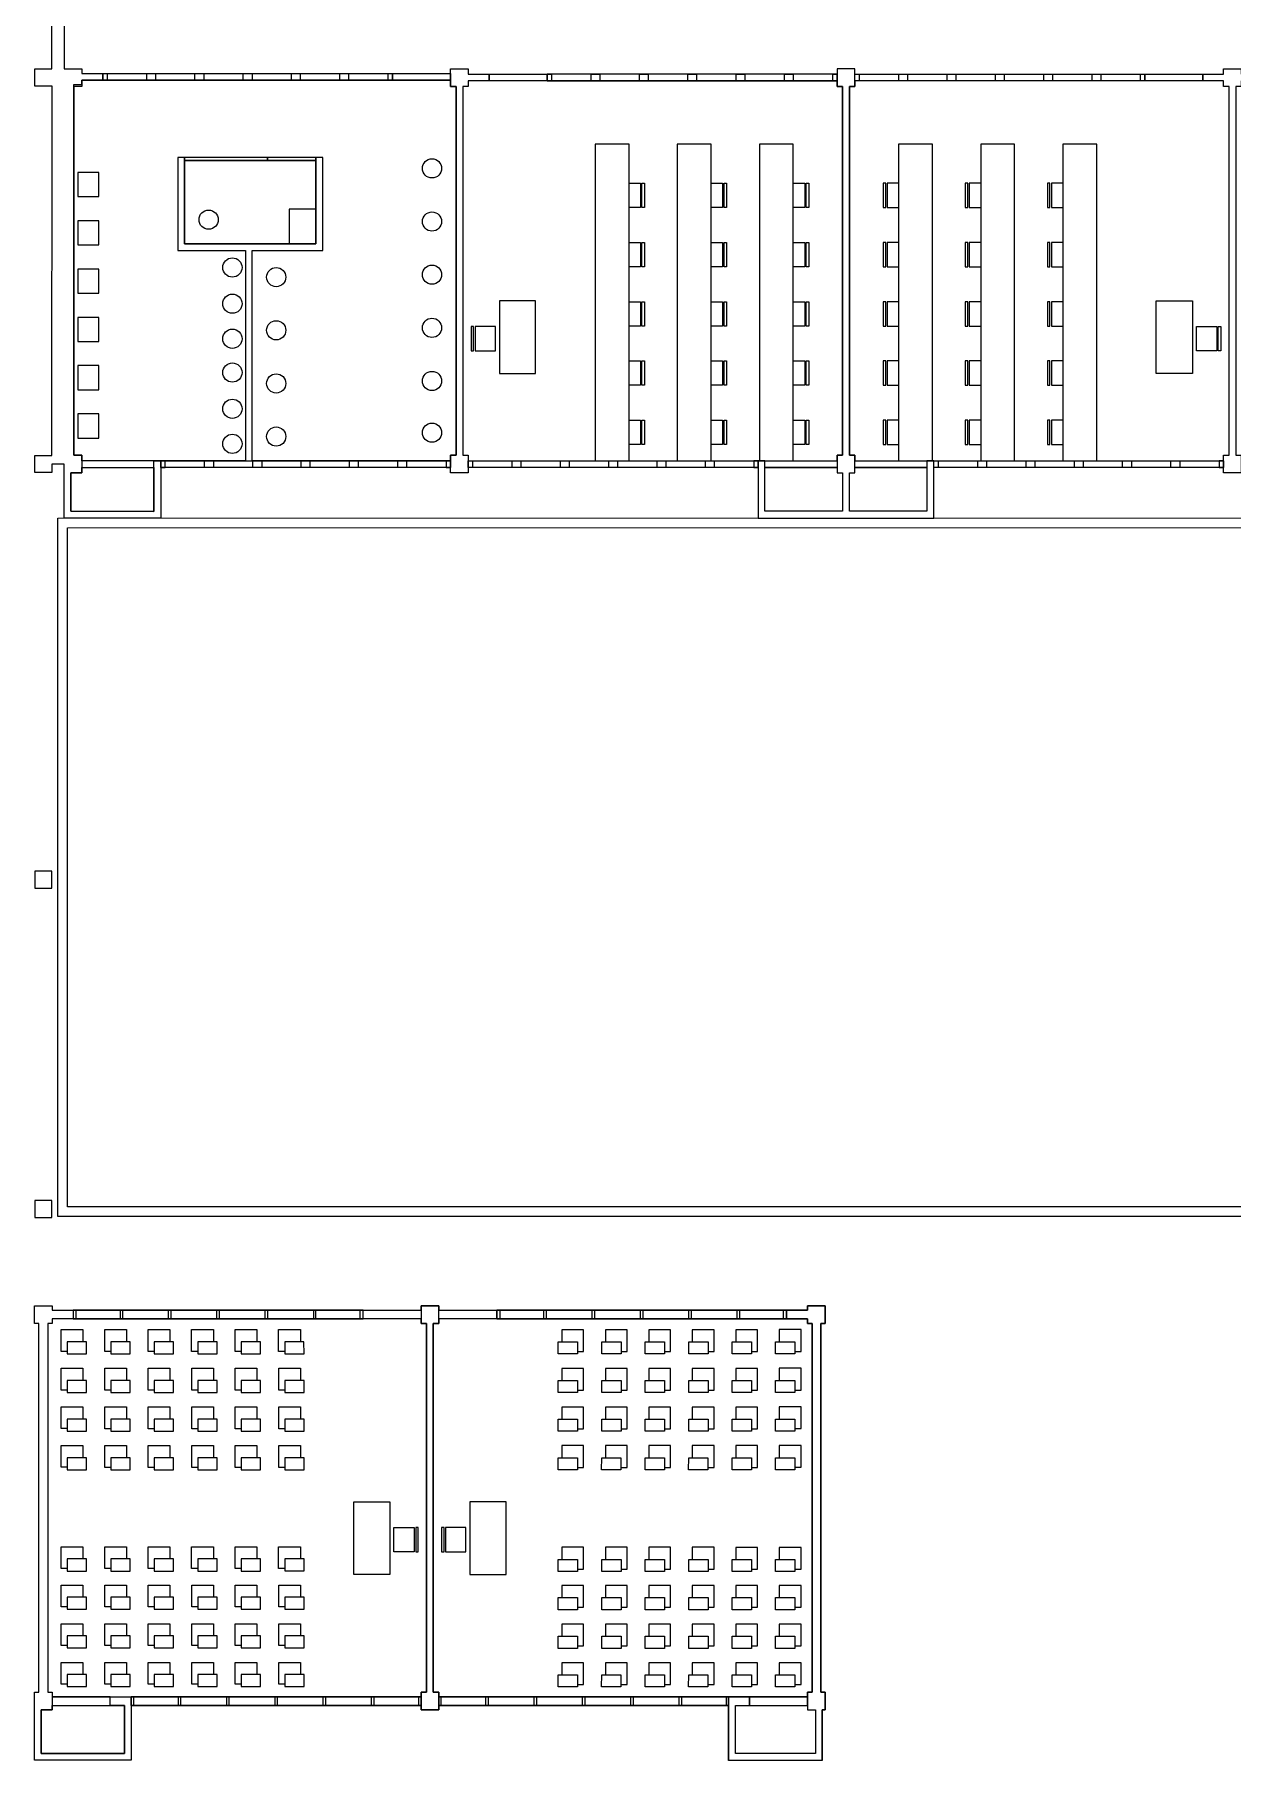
# Model space of a CAD drawing. Extents: x 1109 to 35175, y 5150 to 25743.
# Drawn here: x 22221 to 24701, y 13118 to 16690 of the extents above; entities that cross this region are included whole.
import ezdxf

# ---------------------------------------------------------------- set-up
doc = ezdxf.new("R2010")
doc.units = 0
doc.header["$MEASUREMENT"] = 0
for name, color, linetype in [('Chair', 142, 'CONTINUOUS'), ('Doors', 50, 'CONTINUOUS'), ('Furniture', 2, 'CONTINUOUS'), ('Offices', 10, 'CONTINUOUS'), ('Storage', 40, 'CONTINUOUS'), ('Toilets', 40, 'CONTINUOUS'), ('Walls', 6, 'CONTINUOUS')]:
    doc.layers.add(name, color=color, linetype=linetype)

msp = doc.modelspace()

# ---------------------------------------------------------------- linework, layer by layer
at = {"layer": 'Chair'}
for p, q in [((23451.7, 16382.6, 0), (23475.4, 16382.6, 0)), ((23475.4, 16382.6, 0), (23475.4, 16332.2, 0)), ((23478.3, 16382.6, 0), (23483.7, 16382.6, 0)), ((23478.3, 16332.2, 0), (23478.3, 16382.6, 0)), ((23483.7, 16382.6, 0), (23483.7, 16332.2, 0)), ((23621.7, 16382.6, 0), (23645.4, 16382.6, 0)), ((23645.4, 16382.6, 0), (23645.4, 16332.2, 0)), ((23648.3, 16382.6, 0), (23653.7, 16382.6, 0)), ((23648.3, 16332.2, 0), (23648.3, 16382.6, 0)), ((23653.7, 16382.6, 0), (23653.7, 16332.2, 0)), ((23791.7, 16382.6, 0), (23815.4, 16382.6, 0)), ((23815.4, 16382.6, 0), (23815.4, 16332.2, 0)), ((23818.3, 16382.6, 0), (23823.7, 16382.6, 0)), ((23818.3, 16332.2, 0), (23818.3, 16382.6, 0)), ((23823.7, 16382.6, 0), (23823.7, 16332.2, 0)), ((23983, 16382.6, 0), (23977.7, 16382.6, 0)), ((23977.7, 16382.6, 0), (23977.7, 16332.2, 0)), ((23983, 16332.2, 0), (23983, 16382.6, 0)), ((24009.7, 16382.6, 0), (23986, 16382.6, 0)), ((23986, 16382.6, 0), (23986, 16332.2, 0)), ((24153, 16382.6, 0), (24147.7, 16382.6, 0)), ((24147.7, 16382.6, 0), (24147.7, 16332.2, 0)), ((24153, 16332.2, 0), (24153, 16382.6, 0)), ((24179.7, 16382.6, 0), (24156, 16382.6, 0)), ((24156, 16382.6, 0), (24156, 16332.2, 0)), ((24323, 16382.6, 0), (24317.7, 16382.6, 0)), ((24317.7, 16382.6, 0), (24317.7, 16332.2, 0)), ((24323, 16332.2, 0), (24323, 16382.6, 0)), ((24349.7, 16382.6, 0), (24326, 16382.6, 0)), ((24326, 16382.6, 0), (24326, 16332.2, 0)), ((23475.4, 16332.2, 0), (23451.7, 16332.2, 0)), ((23483.7, 16332.2, 0), (23478.3, 16332.2, 0)), ((23645.4, 16332.2, 0), (23621.7, 16332.2, 0)), ((23653.7, 16332.2, 0), (23648.3, 16332.2, 0)), ((23815.4, 16332.2, 0), (23791.7, 16332.2, 0)), ((23823.7, 16332.2, 0), (23818.3, 16332.2, 0)), ((23977.7, 16332.2, 0), (23983, 16332.2, 0)), ((23986, 16332.2, 0), (24009.7, 16332.2, 0)), ((24147.7, 16332.2, 0), (24153, 16332.2, 0)), ((24156, 16332.2, 0), (24179.7, 16332.2, 0)), ((24317.7, 16332.2, 0), (24323, 16332.2, 0)), ((24326, 16332.2, 0), (24349.7, 16332.2, 0)), ((23451.7, 16259.9, 0), (23475.4, 16259.9, 0)), ((23475.4, 16259.9, 0), (23475.4, 16209.6, 0)), ((23478.3, 16259.9, 0), (23483.7, 16259.9, 0)), ((23478.3, 16209.6, 0), (23478.3, 16259.9, 0)), ((23483.7, 16259.9, 0), (23483.7, 16209.6, 0)), ((23621.7, 16259.9, 0), (23645.4, 16259.9, 0)), ((23645.4, 16259.9, 0), (23645.4, 16209.6, 0)), ((23648.3, 16259.9, 0), (23653.7, 16259.9, 0)), ((23648.3, 16209.6, 0), (23648.3, 16259.9, 0)), ((23653.7, 16259.9, 0), (23653.7, 16209.6, 0)), ((23791.7, 16259.9, 0), (23815.4, 16259.9, 0)), ((23815.4, 16259.9, 0), (23815.4, 16209.6, 0)), ((23818.3, 16259.9, 0), (23823.7, 16259.9, 0)), ((23818.3, 16209.6, 0), (23818.3, 16259.9, 0)), ((23823.7, 16259.9, 0), (23823.7, 16209.6, 0)), ((23983, 16259.9, 0), (23977.7, 16259.9, 0)), ((23977.7, 16259.9, 0), (23977.7, 16209.6, 0)), ((23983, 16209.6, 0), (23983, 16259.9, 0)), ((24009.7, 16259.9, 0), (23986, 16259.9, 0)), ((23986, 16259.9, 0), (23986, 16209.6, 0)), ((24153, 16259.9, 0), (24147.7, 16259.9, 0)), ((24147.7, 16259.9, 0), (24147.7, 16209.6, 0)), ((24153, 16209.6, 0), (24153, 16259.9, 0)), ((24179.7, 16259.9, 0), (24156, 16259.9, 0)), ((24156, 16259.9, 0), (24156, 16209.6, 0)), ((24323, 16259.9, 0), (24317.7, 16259.9, 0)), ((24317.7, 16259.9, 0), (24317.7, 16209.6, 0)), ((24323, 16209.6, 0), (24323, 16259.9, 0)), ((24349.7, 16259.9, 0), (24326, 16259.9, 0)), ((24326, 16259.9, 0), (24326, 16209.6, 0)), ((23475.4, 16209.6, 0), (23451.7, 16209.6, 0)), ((23483.7, 16209.6, 0), (23478.3, 16209.6, 0)), ((23645.4, 16209.6, 0), (23621.7, 16209.6, 0)), ((23653.7, 16209.6, 0), (23648.3, 16209.6, 0)), ((23815.4, 16209.6, 0), (23791.7, 16209.6, 0)), ((23823.7, 16209.6, 0), (23818.3, 16209.6, 0)), ((23977.7, 16209.6, 0), (23983, 16209.6, 0)), ((23986, 16209.6, 0), (24009.7, 16209.6, 0)), ((24147.7, 16209.6, 0), (24153, 16209.6, 0)), ((24156, 16209.6, 0), (24179.7, 16209.6, 0)), ((24317.7, 16209.6, 0), (24323, 16209.6, 0)), ((24326, 16209.6, 0), (24349.7, 16209.6, 0)), ((23451.7, 16137.3, 0), (23475.4, 16137.3, 0)), ((23475.4, 16137.3, 0), (23475.4, 16086.9, 0)), ((23478.3, 16137.3, 0), (23483.7, 16137.3, 0)), ((23478.3, 16086.9, 0), (23478.3, 16137.3, 0)), ((23483.7, 16137.3, 0), (23483.7, 16086.9, 0)), ((23621.7, 16137.3, 0), (23645.4, 16137.3, 0)), ((23645.4, 16137.3, 0), (23645.4, 16086.9, 0)), ((23648.3, 16137.3, 0), (23653.7, 16137.3, 0)), ((23648.3, 16086.9, 0), (23648.3, 16137.3, 0)), ((23653.7, 16137.3, 0), (23653.7, 16086.9, 0)), ((23791.7, 16137.3, 0), (23815.4, 16137.3, 0)), ((23815.4, 16137.3, 0), (23815.4, 16086.9, 0)), ((23818.3, 16137.3, 0), (23823.7, 16137.3, 0)), ((23818.3, 16086.9, 0), (23818.3, 16137.3, 0)), ((23823.7, 16137.3, 0), (23823.7, 16086.9, 0)), ((23983, 16137.3, 0), (23977.7, 16137.3, 0)), ((23977.7, 16137.3, 0), (23977.7, 16086.9, 0)), ((23983, 16086.9, 0), (23983, 16137.3, 0)), ((24009.7, 16137.3, 0), (23986, 16137.3, 0)), ((23986, 16137.3, 0), (23986, 16086.9, 0)), ((24153, 16137.3, 0), (24147.7, 16137.3, 0)), ((24147.7, 16137.3, 0), (24147.7, 16086.9, 0)), ((24153, 16086.9, 0), (24153, 16137.3, 0)), ((24179.7, 16137.3, 0), (24156, 16137.3, 0)), ((24156, 16137.3, 0), (24156, 16086.9, 0)), ((24323, 16137.3, 0), (24317.7, 16137.3, 0)), ((24317.7, 16137.3, 0), (24317.7, 16086.9, 0)), ((24323, 16086.9, 0), (24323, 16137.3, 0)), ((24349.7, 16137.3, 0), (24326, 16137.3, 0)), ((24326, 16137.3, 0), (24326, 16086.9, 0)), ((23130.1, 16085.9, 0), (23124.8, 16085.9, 0)), ((23124.8, 16085.9, 0), (23124.8, 16035.6, 0)), ((23130.1, 16035.6, 0), (23130.1, 16085.9, 0)), ((23175.3, 16085.9, 0), (23133.1, 16085.9, 0)), ((23133.1, 16085.9, 0), (23133.1, 16035.6, 0)), ((23175.3, 16035.6, 0), (23175.3, 16085.9, 0)), ((23475.4, 16086.9, 0), (23451.7, 16086.9, 0)), ((23483.7, 16086.9, 0), (23478.3, 16086.9, 0)), ((23645.4, 16086.9, 0), (23621.7, 16086.9, 0)), ((23653.7, 16086.9, 0), (23648.3, 16086.9, 0)), ((23815.4, 16086.9, 0), (23791.7, 16086.9, 0)), ((23823.7, 16086.9, 0), (23818.3, 16086.9, 0)), ((23977.7, 16086.9, 0), (23983, 16086.9, 0)), ((23986, 16086.9, 0), (24009.7, 16086.9, 0)), ((24147.7, 16086.9, 0), (24153, 16086.9, 0)), ((24156, 16086.9, 0), (24179.7, 16086.9, 0)), ((24317.7, 16086.9, 0), (24323, 16086.9, 0)), ((24326, 16086.9, 0), (24349.7, 16086.9, 0)), ((24626.1, 16085.9, 0), (24668.3, 16085.9, 0)), ((24626.1, 16035.6, 0), (24626.1, 16085.9, 0)), ((24668.3, 16085.9, 0), (24668.3, 16035.6, 0)), ((24671.3, 16085.9, 0), (24676.6, 16085.9, 0)), ((24671.3, 16035.6, 0), (24671.3, 16085.9, 0)), ((24676.6, 16085.9, 0), (24676.6, 16035.6, 0)), ((23124.8, 16035.6, 0), (23130.1, 16035.6, 0)), ((23133.1, 16035.6, 0), (23175.3, 16035.6, 0)), ((23451.7, 16014.6, 0), (23475.4, 16014.6, 0)), ((23475.4, 16014.6, 0), (23475.4, 15964.3, 0)), ((23478.3, 16014.6, 0), (23483.7, 16014.6, 0)), ((23478.3, 15964.3, 0), (23478.3, 16014.6, 0)), ((23483.7, 16014.6, 0), (23483.7, 15964.3, 0)), ((23621.7, 16014.6, 0), (23645.4, 16014.6, 0)), ((23645.4, 16014.6, 0), (23645.4, 15964.3, 0)), ((23648.3, 16014.6, 0), (23653.7, 16014.6, 0)), ((23648.3, 15964.3, 0), (23648.3, 16014.6, 0)), ((23653.7, 16014.6, 0), (23653.7, 15964.3, 0)), ((23791.7, 16014.6, 0), (23815.4, 16014.6, 0)), ((23815.4, 16014.6, 0), (23815.4, 15964.3, 0)), ((23818.3, 16014.6, 0), (23823.7, 16014.6, 0)), ((23818.3, 15964.3, 0), (23818.3, 16014.6, 0)), ((23823.7, 16014.6, 0), (23823.7, 15964.3, 0)), ((23983, 16014.6, 0), (23977.7, 16014.6, 0)), ((23977.7, 16014.6, 0), (23977.7, 15964.3, 0)), ((23983, 15964.3, 0), (23983, 16014.6, 0)), ((24009.7, 16014.6, 0), (23986, 16014.6, 0)), ((23986, 16014.6, 0), (23986, 15964.3, 0)), ((24153, 16014.6, 0), (24147.7, 16014.6, 0)), ((24147.7, 16014.6, 0), (24147.7, 15964.3, 0)), ((24153, 15964.3, 0), (24153, 16014.6, 0)), ((24179.7, 16014.6, 0), (24156, 16014.6, 0)), ((24156, 16014.6, 0), (24156, 15964.3, 0)), ((24323, 16014.6, 0), (24317.7, 16014.6, 0)), ((24317.7, 16014.6, 0), (24317.7, 15964.3, 0)), ((24323, 15964.3, 0), (24323, 16014.6, 0)), ((24349.7, 16014.6, 0), (24326, 16014.6, 0)), ((24326, 16014.6, 0), (24326, 15964.3, 0)), ((24668.3, 16035.6, 0), (24626.1, 16035.6, 0)), ((24676.6, 16035.6, 0), (24671.3, 16035.6, 0)), ((23475.4, 15964.3, 0), (23451.7, 15964.3, 0)), ((23483.7, 15964.3, 0), (23478.3, 15964.3, 0)), ((23645.4, 15964.3, 0), (23621.7, 15964.3, 0)), ((23653.7, 15964.3, 0), (23648.3, 15964.3, 0)), ((23815.4, 15964.3, 0), (23791.7, 15964.3, 0)), ((23823.7, 15964.3, 0), (23818.3, 15964.3, 0)), ((23977.7, 15964.3, 0), (23983, 15964.3, 0)), ((23986, 15964.3, 0), (24009.7, 15964.3, 0)), ((24147.7, 15964.3, 0), (24153, 15964.3, 0)), ((24156, 15964.3, 0), (24179.7, 15964.3, 0)), ((24317.7, 15964.3, 0), (24323, 15964.3, 0)), ((24326, 15964.3, 0), (24349.7, 15964.3, 0)), ((23451.7, 15892, 0), (23475.4, 15892, 0)), ((23475.4, 15892, 0), (23475.4, 15841.6, 0)), ((23478.3, 15892, 0), (23483.7, 15892, 0)), ((23478.3, 15841.6, 0), (23478.3, 15892, 0)), ((23483.7, 15892, 0), (23483.7, 15841.6, 0)), ((23621.7, 15892, 0), (23645.4, 15892, 0)), ((23645.4, 15892, 0), (23645.4, 15841.6, 0)), ((23648.3, 15892, 0), (23653.7, 15892, 0)), ((23648.3, 15841.6, 0), (23648.3, 15892, 0)), ((23653.7, 15892, 0), (23653.7, 15841.6, 0)), ((23791.7, 15892, 0), (23815.4, 15892, 0)), ((23815.4, 15892, 0), (23815.4, 15841.6, 0)), ((23818.3, 15892, 0), (23823.7, 15892, 0)), ((23818.3, 15841.6, 0), (23818.3, 15892, 0)), ((23823.7, 15892, 0), (23823.7, 15841.6, 0)), ((23983, 15892, 0), (23977.7, 15892, 0)), ((23977.7, 15892, 0), (23977.7, 15841.6, 0)), ((23983, 15841.6, 0), (23983, 15892, 0)), ((24009.6, 15892, 0), (23986, 15892, 0)), ((23986, 15892, 0), (23986, 15841.6, 0)), ((24153, 15892, 0), (24147.7, 15892, 0)), ((24147.7, 15892, 0), (24147.7, 15841.6, 0)), ((24153, 15841.6, 0), (24153, 15892, 0)), ((24179.6, 15892, 0), (24156, 15892, 0)), ((24156, 15892, 0), (24156, 15841.6, 0)), ((24323, 15892, 0), (24317.7, 15892, 0)), ((24317.7, 15892, 0), (24317.7, 15841.6, 0)), ((24323, 15841.6, 0), (24323, 15892, 0)), ((24349.6, 15892, 0), (24326, 15892, 0)), ((24326, 15892, 0), (24326, 15841.6, 0)), ((23475.4, 15841.6, 0), (23451.7, 15841.6, 0)), ((23483.7, 15841.6, 0), (23478.3, 15841.6, 0)), ((23645.4, 15841.6, 0), (23621.7, 15841.6, 0)), ((23653.7, 15841.6, 0), (23648.3, 15841.6, 0)), ((23815.4, 15841.6, 0), (23791.7, 15841.6, 0)), ((23823.7, 15841.6, 0), (23818.3, 15841.6, 0)), ((23977.7, 15841.6, 0), (23983, 15841.6, 0)), ((23986, 15841.6, 0), (24009.6, 15841.6, 0)), ((24147.7, 15841.6, 0), (24153, 15841.6, 0)), ((24156, 15841.6, 0), (24179.6, 15841.6, 0)), ((24317.7, 15841.6, 0), (24323, 15841.6, 0)), ((24326, 15841.6, 0), (24349.6, 15841.6, 0)), ((22965, 13600.2), (23007.2, 13600.2)), ((22965, 13549.9), (22965, 13600.2)), ((23007.2, 13600.2), (23007.2, 13549.9)), ((23015.5, 13600.2), (23010.2, 13600.2)), ((23010.2, 13600.2), (23010.2, 13549.9)), ((23015.5, 13549.9), (23015.5, 13600.2)), ((23068.9, 13600.2), (23063.6, 13600.2)), ((23063.6, 13600.2), (23063.6, 13549.9)), ((23068.9, 13549.9), (23068.9, 13600.2)), ((23114.1, 13600.2), (23071.9, 13600.2)), ((23071.9, 13600.2), (23071.9, 13549.9)), ((23114.1, 13549.9), (23114.1, 13600.2)), ((23007.2, 13549.9), (22965, 13549.9)), ((23010.2, 13549.9), (23015.5, 13549.9)), ((23063.6, 13549.9), (23068.9, 13549.9)), ((23071.9, 13549.9), (23114.1, 13549.9))]:
    msp.add_line(p, q, dxfattribs=at)
for points in [[(22289, 13964.6), (22276.5, 13964.6), (22276.5, 14009.6), (22321.5, 14009.6), (22321.5, 13984.6)], [(22379.1, 13964.6), (22366.5, 13964.6), (22366.5, 14009.6), (22411.5, 14009.6), (22411.5, 13984.6)], [(22469.1, 13964.6), (22456.5, 13964.6), (22456.5, 14009.6), (22501.5, 14009.6), (22501.5, 13984.6)], [(22559.1, 13964.6), (22546.5, 13964.6), (22546.5, 14009.6), (22591.5, 14009.6), (22591.5, 13984.6)], [(22649.1, 13964.6), (22636.5, 13964.6), (22636.5, 14009.6), (22681.5, 14009.6), (22681.5, 13984.6)], [(22739.1, 13964.6), (22726.5, 13964.6), (22726.5, 14009.6), (22771.5, 14009.6), (22771.5, 13984.6)], [(23345.2, 13964.5), (23357.7, 13964.5), (23357.7, 14009.5), (23312.7, 14009.5), (23312.7, 13984.5)], [(23435.2, 13964.5), (23447.7, 13964.5), (23447.7, 14009.5), (23402.7, 14009.5), (23402.7, 13984.5)], [(23525.2, 13964.5), (23537.7, 13964.5), (23537.7, 14009.5), (23492.7, 14009.5), (23492.7, 13984.5)], [(23615.2, 13964.5), (23627.7, 13964.5), (23627.7, 14009.5), (23582.7, 14009.5), (23582.7, 13984.5)], [(23705.2, 13964.5), (23717.7, 13964.5), (23717.7, 14009.5), (23672.7, 14009.5), (23672.7, 13984.5)], [(23795.2, 13964.6), (23807.7, 13964.6), (23807.7, 14009.6), (23762.7, 14009.6), (23762.7, 13984.6)], [(22289.1, 13884.7), (22276.6, 13884.7), (22276.6, 13929.7), (22321.6, 13929.7), (22321.6, 13904.7)], [(22379.1, 13884.6), (22366.6, 13884.6), (22366.6, 13929.6), (22411.6, 13929.6), (22411.6, 13904.6)], [(22469.1, 13884.6), (22456.6, 13884.6), (22456.6, 13929.6), (22501.6, 13929.6), (22501.6, 13904.6)], [(22559.1, 13884.6), (22546.6, 13884.6), (22546.6, 13929.6), (22591.6, 13929.6), (22591.6, 13904.6)], [(22649.1, 13884.6), (22636.6, 13884.6), (22636.6, 13929.6), (22681.6, 13929.6), (22681.6, 13904.6)], [(22739.1, 13884.6), (22726.6, 13884.6), (22726.6, 13929.6), (22771.6, 13929.6), (22771.6, 13904.6)], [(23345.2, 13884.5), (23357.7, 13884.5), (23357.7, 13929.5), (23312.7, 13929.5), (23312.7, 13904.5)], [(23435.2, 13884.5), (23447.7, 13884.5), (23447.7, 13929.5), (23402.7, 13929.5), (23402.7, 13904.5)], [(23525.2, 13884.5), (23537.7, 13884.5), (23537.7, 13929.5), (23492.7, 13929.5), (23492.7, 13904.5)], [(23615.2, 13884.5), (23627.7, 13884.5), (23627.7, 13929.5), (23582.7, 13929.5), (23582.7, 13904.5)], [(23705.2, 13884.5), (23717.7, 13884.5), (23717.7, 13929.5), (23672.7, 13929.5), (23672.7, 13904.5)], [(23795.2, 13884.7), (23807.7, 13884.7), (23807.7, 13929.7), (23762.7, 13929.7), (23762.7, 13904.7)], [(22289.1, 13804.7), (22276.6, 13804.7), (22276.6, 13849.7), (22321.6, 13849.7), (22321.6, 13824.7)], [(22379.1, 13804.6), (22366.6, 13804.6), (22366.6, 13849.6), (22411.6, 13849.6), (22411.6, 13824.6)], [(22469.1, 13804.6), (22456.6, 13804.6), (22456.6, 13849.6), (22501.6, 13849.6), (22501.6, 13824.6)], [(22559.1, 13804.6), (22546.6, 13804.6), (22546.6, 13849.6), (22591.6, 13849.6), (22591.6, 13824.6)], [(22649.1, 13804.6), (22636.6, 13804.6), (22636.6, 13849.6), (22681.6, 13849.6), (22681.6, 13824.6)], [(22739.1, 13804.6), (22726.6, 13804.6), (22726.6, 13849.6), (22771.6, 13849.6), (22771.6, 13824.6)], [(23345.2, 13804.5), (23357.7, 13804.5), (23357.7, 13849.5), (23312.7, 13849.5), (23312.7, 13824.5)], [(23435.2, 13804.5), (23447.7, 13804.5), (23447.7, 13849.5), (23402.7, 13849.5), (23402.7, 13824.5)], [(23525.2, 13804.5), (23537.7, 13804.5), (23537.7, 13849.5), (23492.7, 13849.5), (23492.7, 13824.5)], [(23615.2, 13804.5), (23627.7, 13804.5), (23627.7, 13849.5), (23582.7, 13849.5), (23582.7, 13824.5)], [(23705.2, 13804.5), (23717.7, 13804.5), (23717.7, 13849.5), (23672.7, 13849.5), (23672.7, 13824.5)], [(23795.2, 13804.7), (23807.7, 13804.7), (23807.7, 13849.7), (23762.7, 13849.7), (23762.7, 13824.7)], [(22289.1, 13724.7), (22276.6, 13724.7), (22276.6, 13769.7), (22321.6, 13769.7), (22321.6, 13744.7)], [(22379.1, 13724.6), (22366.6, 13724.6), (22366.6, 13769.6), (22411.6, 13769.6), (22411.6, 13744.6)], [(22469.1, 13724.6), (22456.6, 13724.6), (22456.6, 13769.6), (22501.6, 13769.6), (22501.6, 13744.6)], [(22559.1, 13724.6), (22546.6, 13724.6), (22546.6, 13769.6), (22591.6, 13769.6), (22591.6, 13744.6)], [(22649.1, 13724.6), (22636.6, 13724.6), (22636.6, 13769.6), (22681.6, 13769.6), (22681.6, 13744.6)], [(22739.1, 13724.6), (22726.6, 13724.6), (22726.6, 13769.6), (22771.6, 13769.6), (22771.6, 13744.6)], [(23345.1, 13724.5), (23357.7, 13724.5), (23357.7, 13769.5), (23312.7, 13769.5), (23312.7, 13744.5)], [(23435.1, 13724.5), (23447.7, 13724.5), (23447.7, 13769.5), (23402.7, 13769.5), (23402.7, 13744.5)], [(23525.1, 13724.5), (23537.7, 13724.5), (23537.7, 13769.5), (23492.7, 13769.5), (23492.7, 13744.5)], [(23615.1, 13724.5), (23627.7, 13724.5), (23627.7, 13769.5), (23582.7, 13769.5), (23582.7, 13744.5)], [(23705.1, 13724.5), (23717.7, 13724.5), (23717.7, 13769.5), (23672.7, 13769.5), (23672.7, 13744.5)], [(23795.1, 13724.7), (23807.7, 13724.7), (23807.7, 13769.7), (23762.7, 13769.7), (23762.7, 13744.7)], [(22289.1, 13515), (22276.5, 13515), (22276.5, 13560), (22321.5, 13560), (22321.5, 13535)], [(22379.1, 13515), (22366.5, 13515), (22366.5, 13560), (22411.5, 13560), (22411.5, 13535)], [(22469.1, 13515), (22456.5, 13515), (22456.5, 13560), (22501.5, 13560), (22501.5, 13535)], [(22559.1, 13515), (22546.5, 13515), (22546.5, 13560), (22591.5, 13560), (22591.5, 13535)], [(22649.1, 13515), (22636.5, 13515), (22636.5, 13560), (22681.5, 13560), (22681.5, 13535)], [(22739.1, 13515.1), (22726.5, 13515.1), (22726.5, 13560.1), (22771.5, 13560.1), (22771.5, 13535.1)], [(23345.2, 13514.1), (23357.7, 13514.1), (23357.7, 13559.1), (23312.7, 13559.1), (23312.7, 13534.1)], [(23435.2, 13514.1), (23447.7, 13514.1), (23447.7, 13559.1), (23402.7, 13559.1), (23402.7, 13534.1)], [(23525.2, 13514.1), (23537.7, 13514.1), (23537.7, 13559.1), (23492.7, 13559.1), (23492.7, 13534.1)], [(23615.2, 13514.1), (23627.7, 13514.1), (23627.7, 13559.1), (23582.7, 13559.1), (23582.7, 13534.1)], [(23705.2, 13514), (23717.7, 13514), (23717.7, 13559), (23672.7, 13559), (23672.7, 13534.1)], [(23795.2, 13514), (23807.7, 13514), (23807.7, 13559), (23762.7, 13559), (23762.7, 13534)], [(22289.1, 13436), (22276.6, 13436), (22276.6, 13481), (22321.6, 13481), (22321.6, 13456)], [(22379.1, 13436), (22366.6, 13436), (22366.6, 13481), (22411.6, 13481), (22411.6, 13456)], [(22469.1, 13436), (22456.6, 13436), (22456.6, 13481), (22501.6, 13481), (22501.6, 13456)], [(22559.1, 13436), (22546.6, 13436), (22546.6, 13481), (22591.6, 13481), (22591.6, 13456)], [(22649.1, 13436), (22636.6, 13436), (22636.6, 13481), (22681.6, 13481), (22681.6, 13456)], [(22739.1, 13436), (22726.6, 13436), (22726.6, 13481), (22771.6, 13481), (22771.6, 13456)], [(23345.2, 13435), (23357.7, 13435), (23357.7, 13480), (23312.7, 13480), (23312.7, 13455)], [(23435.2, 13435), (23447.7, 13435), (23447.7, 13480), (23402.7, 13480), (23402.7, 13455)], [(23525.2, 13435), (23537.7, 13435), (23537.7, 13480), (23492.7, 13480), (23492.7, 13455)], [(23615.2, 13435), (23627.7, 13435), (23627.7, 13480), (23582.7, 13480), (23582.7, 13455)], [(23705.2, 13435), (23717.7, 13435), (23717.7, 13480), (23672.7, 13480), (23672.7, 13455)], [(23795.2, 13435), (23807.7, 13435), (23807.7, 13480), (23762.7, 13480), (23762.7, 13455)], [(22289.1, 13356), (22276.6, 13356), (22276.6, 13401), (22321.6, 13401), (22321.6, 13376)], [(22379.1, 13356), (22366.6, 13356), (22366.6, 13401), (22411.6, 13401), (22411.6, 13376)], [(22469.1, 13356), (22456.6, 13356), (22456.6, 13401), (22501.6, 13401), (22501.6, 13376)], [(22559.1, 13356), (22546.6, 13356), (22546.6, 13401), (22591.6, 13401), (22591.6, 13376)], [(22649.1, 13356), (22636.6, 13356), (22636.6, 13401), (22681.6, 13401), (22681.6, 13376)], [(22739.1, 13356), (22726.6, 13356), (22726.6, 13401), (22771.6, 13401), (22771.6, 13376)], [(23345.2, 13355), (23357.7, 13355), (23357.7, 13400), (23312.7, 13400), (23312.7, 13375)], [(23435.2, 13355), (23447.7, 13355), (23447.7, 13400), (23402.7, 13400), (23402.7, 13375)], [(23525.2, 13355), (23537.7, 13355), (23537.7, 13400), (23492.7, 13400), (23492.7, 13375)], [(23615.2, 13355), (23627.7, 13355), (23627.7, 13400), (23582.7, 13400), (23582.7, 13375)], [(23705.2, 13355), (23717.7, 13355), (23717.7, 13400), (23672.7, 13400), (23672.7, 13375)], [(23795.2, 13355), (23807.7, 13355), (23807.7, 13400), (23762.7, 13400), (23762.7, 13375)], [(22289.1, 13276), (22276.6, 13276), (22276.6, 13321), (22321.6, 13321), (22321.6, 13296)], [(22379.1, 13276), (22366.6, 13276), (22366.6, 13321), (22411.6, 13321), (22411.6, 13296)], [(22469.1, 13276), (22456.6, 13276), (22456.6, 13321), (22501.6, 13321), (22501.6, 13296)], [(22559.1, 13276), (22546.6, 13276), (22546.6, 13321), (22591.6, 13321), (22591.6, 13296)], [(22649.1, 13276), (22636.6, 13276), (22636.6, 13321), (22681.6, 13321), (22681.6, 13296)], [(22739.1, 13276), (22726.6, 13276), (22726.6, 13321), (22771.6, 13321), (22771.6, 13296)], [(23345.1, 13275), (23357.7, 13275), (23357.7, 13320), (23312.7, 13320), (23312.7, 13295)], [(23435.1, 13275), (23447.7, 13275), (23447.7, 13320), (23402.7, 13320), (23402.7, 13295)], [(23525.1, 13275), (23537.7, 13275), (23537.7, 13320), (23492.7, 13320), (23492.7, 13295)], [(23615.1, 13275), (23627.7, 13275), (23627.7, 13320), (23582.7, 13320), (23582.7, 13295)], [(23705.1, 13275), (23717.7, 13275), (23717.7, 13320), (23672.7, 13320), (23672.7, 13295)], [(23795.1, 13275), (23807.7, 13275), (23807.7, 13320), (23762.7, 13320), (23762.7, 13295)]]:
    msp.add_lwpolyline(points, dxfattribs=at)
at = {"layer": 'Doors', "elevation": 0}
msp.add_lwpolyline([(22962.4, 16609.6), (23082.4, 16609.6), (23082.4, 16595.7), (22962.4, 16595.7)], close=True, dxfattribs=at)
at = {"layer": 'Doors'}
for points in [[(23162.4, 16608.1), (23282.4, 16608.1), (23282.4, 16594.1), (23162.4, 16594.1)], [(24519, 16608.1), (24639, 16608.1), (24639, 16594.1), (24519, 16594.1)], [(22703.7, 16429.4), (22803.7, 16429.4), (22803.7, 16435.4), (22703.7, 16435.4)], [(22901.3, 14050), (23021.3, 14050), (23021.3, 14031.9), (22901.3, 14031.9)], [(23057.8, 14049.9), (23177.8, 14049.9), (23177.8, 14031.9), (23057.8, 14031.9)], [(22257.8, 13231.9), (22377.8, 13231.9), (22377.8, 13249.9), (22257.8, 13249.9)], [(23701.2, 13231.9), (23821.2, 13231.9), (23821.2, 13249.9), (23701.2, 13249.9)]]:
    msp.add_lwpolyline(points, close=True, dxfattribs=at)
at = {"layer": 'Furniture', "elevation": 0}
for points in [[(23381.7, 15808.1), (23451.7, 15808.1), (23451.7, 16463), (23381.7, 16463)], [(23551.7, 15808.1), (23621.7, 15808.1), (23621.7, 16463.1), (23551.7, 16463.1)], [(23721.7, 15808.1), (23791.7, 15808.1), (23791.7, 16463), (23721.7, 16463)], [(24009.7, 15808.1), (24079.7, 15808.1), (24079.7, 16463), (24009.7, 16463)], [(24179.7, 15808.1), (24249.7, 15808.1), (24249.7, 16463), (24179.7, 16463)], [(24349.7, 15808.1), (24419.7, 15808.1), (24419.7, 16463), (24349.7, 16463)]]:
    msp.add_lwpolyline(points, close=True, dxfattribs=at)
at = {"layer": 'Furniture'}
for points in [[(23183.4, 15988.8), (23258.4, 15988.8), (23258.4, 16138.8), (23183.4, 16138.8)], [(24618, 15988.8), (24543, 15988.8), (24543, 16138.8), (24618, 16138.8)], [(22289.1, 13959.6), (22329.1, 13959.6), (22329, 13984.6), (22289.1, 13984.6)], [(22379.1, 13959.6), (22419.1, 13959.6), (22419, 13984.6), (22379.1, 13984.6)], [(22469.1, 13959.6), (22509.1, 13959.6), (22509, 13984.6), (22469.1, 13984.6)], [(22559.1, 13959.6), (22599.1, 13959.6), (22599, 13984.6), (22559.1, 13984.6)], [(22649.1, 13959.6), (22689.1, 13959.6), (22689, 13984.6), (22649.1, 13984.6)], [(22739.1, 13959.6), (22779.1, 13959.6), (22779, 13984.6), (22739.1, 13984.6)], [(23345.2, 13959.5), (23305.2, 13959.5), (23305.2, 13984.5), (23345.2, 13984.5)], [(23435.2, 13959.5), (23395.2, 13959.5), (23395.2, 13984.5), (23435.2, 13984.5)], [(23525.2, 13959.5), (23485.2, 13959.5), (23485.2, 13984.5), (23525.2, 13984.5)], [(23615.2, 13959.5), (23575.2, 13959.5), (23575.2, 13984.5), (23615.2, 13984.5)], [(23705.2, 13959.5), (23665.2, 13959.5), (23665.2, 13984.5), (23705.2, 13984.5)], [(23795.2, 13959.5), (23755.2, 13959.5), (23755.2, 13984.5), (23795.2, 13984.5)], [(22289.1, 13879.6), (22329.1, 13879.6), (22329.1, 13904.6), (22289.1, 13904.6)], [(22379.1, 13879.6), (22419.1, 13879.6), (22419.1, 13904.6), (22379.1, 13904.6)], [(22469.1, 13879.6), (22509.1, 13879.6), (22509.1, 13904.6), (22469.1, 13904.6)], [(22559.1, 13879.6), (22599.1, 13879.6), (22599.1, 13904.6), (22559.1, 13904.6)], [(22649.1, 13879.6), (22689.1, 13879.6), (22689.1, 13904.6), (22649.1, 13904.6)], [(22739.1, 13879.6), (22779.1, 13879.6), (22779.1, 13904.6), (22739.1, 13904.6)], [(23345.2, 13879.5), (23305.2, 13879.5), (23305.2, 13904.5), (23345.2, 13904.5)], [(23435.2, 13879.5), (23395.2, 13879.5), (23395.2, 13904.5), (23435.2, 13904.5)], [(23525.2, 13879.5), (23485.2, 13879.5), (23485.2, 13904.5), (23525.2, 13904.5)], [(23615.2, 13879.5), (23575.2, 13879.5), (23575.2, 13904.5), (23615.2, 13904.5)], [(23705.2, 13879.5), (23665.2, 13879.5), (23665.2, 13904.5), (23705.2, 13904.5)], [(23795.2, 13879.5), (23755.2, 13879.5), (23755.2, 13904.5), (23795.2, 13904.5)], [(22289.1, 13799.6), (22329.1, 13799.6), (22329.1, 13824.6), (22289.1, 13824.6)], [(22379.1, 13799.6), (22419.1, 13799.6), (22419.1, 13824.6), (22379.1, 13824.6)], [(22469.1, 13799.6), (22509.1, 13799.6), (22509.1, 13824.6), (22469.1, 13824.6)], [(22559.1, 13799.6), (22599.1, 13799.6), (22599.1, 13824.6), (22559.1, 13824.6)], [(22649.1, 13799.6), (22689.1, 13799.6), (22689.1, 13824.6), (22649.1, 13824.6)], [(22739.1, 13799.6), (22779.1, 13799.6), (22779.1, 13824.6), (22739.1, 13824.6)], [(23345.2, 13799.5), (23305.2, 13799.5), (23305.2, 13824.5), (23345.2, 13824.5)], [(23435.2, 13799.5), (23395.2, 13799.5), (23395.2, 13824.5), (23435.2, 13824.5)], [(23525.2, 13799.5), (23485.2, 13799.5), (23485.2, 13824.5), (23525.2, 13824.5)], [(23615.2, 13799.5), (23575.2, 13799.5), (23575.2, 13824.5), (23615.2, 13824.5)], [(23705.2, 13799.5), (23665.2, 13799.5), (23665.2, 13824.5), (23705.2, 13824.5)], [(23795.2, 13799.5), (23755.2, 13799.5), (23755.2, 13824.5), (23795.2, 13824.5)], [(22289.1, 13719.6), (22329.1, 13719.6), (22329.1, 13744.6), (22289.1, 13744.6)], [(22379.1, 13719.6), (22419.1, 13719.6), (22419.1, 13744.6), (22379.1, 13744.6)], [(22469.1, 13719.6), (22509.1, 13719.6), (22509.1, 13744.6), (22469.1, 13744.6)], [(22559.1, 13719.6), (22599.1, 13719.6), (22599.1, 13744.6), (22559.1, 13744.6)], [(22649.1, 13719.6), (22689.1, 13719.6), (22689.1, 13744.6), (22649.1, 13744.6)], [(22739.1, 13719.6), (22779.1, 13719.6), (22779.1, 13744.6), (22739.1, 13744.6)], [(23345.1, 13719.5), (23305.2, 13719.5), (23305.2, 13744.5), (23345.1, 13744.5)], [(23435.1, 13719.5), (23395.1, 13719.5), (23395.2, 13744.5), (23435.1, 13744.5)], [(23525.1, 13719.5), (23485.1, 13719.5), (23485.2, 13744.5), (23525.1, 13744.5)], [(23615.1, 13719.5), (23575.1, 13719.5), (23575.2, 13744.5), (23615.1, 13744.5)], [(23705.1, 13719.5), (23665.1, 13719.5), (23665.2, 13744.5), (23705.1, 13744.5)], [(23795.1, 13719.5), (23755.1, 13719.5), (23755.2, 13744.5), (23795.1, 13744.5)], [(22956.9, 13503.1), (22881.9, 13503.1), (22881.9, 13653.1), (22956.9, 13653.1)], [(23122.3, 13503.1), (23197.3, 13503.1), (23197.3, 13653.1), (23122.3, 13653.1)], [(22289.1, 13510), (22329.1, 13510), (22329.1, 13535), (22289.1, 13535)], [(22379.1, 13510), (22419.1, 13510), (22419.1, 13535), (22379.1, 13535)], [(22469.1, 13510), (22509.1, 13510), (22509.1, 13535), (22469.1, 13535)], [(22559.1, 13510), (22599.1, 13510), (22599.1, 13535), (22559.1, 13535)], [(22649.1, 13510), (22689.1, 13510), (22689.1, 13535), (22649.1, 13535)], [(22739.1, 13510.1), (22779.1, 13510.1), (22779.1, 13535.1), (22739.1, 13535.1)], [(23345.2, 13509.1), (23305.2, 13509.1), (23305.2, 13534.1), (23345.2, 13534.1)], [(23435.2, 13509.1), (23395.2, 13509.1), (23395.2, 13534.1), (23435.2, 13534.1)], [(23525.2, 13509.1), (23485.2, 13509.1), (23485.2, 13534.1), (23525.2, 13534.1)], [(23615.2, 13509.1), (23575.2, 13509.1), (23575.2, 13534.1), (23615.2, 13534.1)], [(23705.2, 13509.1), (23665.2, 13509.1), (23665.2, 13534.1), (23705.2, 13534.1)], [(23795.2, 13509), (23755.2, 13509), (23755.2, 13534), (23795.2, 13534)], [(22289.1, 13431), (22329.1, 13431), (22329.1, 13456), (22289.1, 13456)], [(22379.1, 13431), (22419.1, 13431), (22419.1, 13456), (22379.1, 13456)], [(22469.1, 13431), (22509.1, 13431), (22509.1, 13456), (22469.1, 13456)], [(22559.1, 13431), (22599.1, 13431), (22599.1, 13456), (22559.1, 13456)], [(22649.1, 13431), (22689.1, 13431), (22689.1, 13456), (22649.1, 13456)], [(22739.1, 13431), (22779.1, 13431), (22779.1, 13456), (22739.1, 13456)], [(23345.2, 13430), (23305.2, 13430), (23305.2, 13455), (23345.2, 13455)], [(23435.2, 13430), (23395.2, 13430), (23395.2, 13455), (23435.2, 13455)], [(23525.2, 13430), (23485.2, 13430), (23485.2, 13455), (23525.2, 13455)], [(23615.2, 13430), (23575.2, 13430), (23575.2, 13455), (23615.2, 13455)], [(23705.2, 13430), (23665.2, 13430), (23665.2, 13455), (23705.2, 13455)], [(23795.2, 13430), (23755.2, 13430), (23755.2, 13455), (23795.2, 13455)], [(22289.1, 13351), (22329.1, 13351), (22329.1, 13376), (22289.1, 13376)], [(22379.1, 13351), (22419.1, 13351), (22419.1, 13376), (22379.1, 13376)], [(22469.1, 13351), (22509.1, 13351), (22509.1, 13376), (22469.1, 13376)], [(22559.1, 13351), (22599.1, 13351), (22599.1, 13376), (22559.1, 13376)], [(22649.1, 13351), (22689.1, 13351), (22689.1, 13376), (22649.1, 13376)], [(22739.1, 13351), (22779.1, 13351), (22779.1, 13376), (22739.1, 13376)], [(23345.2, 13350), (23305.2, 13350), (23305.2, 13375), (23345.2, 13375)], [(23435.2, 13350), (23395.2, 13350), (23395.2, 13375), (23435.2, 13375)], [(23525.2, 13350), (23485.2, 13350), (23485.2, 13375), (23525.2, 13375)], [(23615.2, 13350), (23575.2, 13350), (23575.2, 13375), (23615.2, 13375)], [(23705.2, 13350), (23665.2, 13350), (23665.2, 13375), (23705.2, 13375)], [(23795.2, 13350), (23755.2, 13350), (23755.2, 13375), (23795.2, 13375)], [(22289.1, 13271), (22329.1, 13271), (22329.1, 13296), (22289.1, 13296)], [(22379.1, 13271), (22419.1, 13271), (22419.1, 13296), (22379.1, 13296)], [(22469.1, 13271), (22509.1, 13271), (22509.1, 13296), (22469.1, 13296)], [(22559.1, 13271), (22599.1, 13271), (22599.1, 13296), (22559.1, 13296)], [(22649.1, 13271), (22689.1, 13271), (22689.1, 13296), (22649.1, 13296)], [(22739.1, 13271), (22779.1, 13271), (22779.1, 13296), (22739.1, 13296)], [(23345.1, 13270), (23305.1, 13270), (23305.2, 13295), (23345.1, 13295)], [(23435.1, 13270), (23395.1, 13270), (23395.2, 13295), (23435.1, 13295)], [(23525.1, 13270), (23485.1, 13270), (23485.2, 13295), (23525.1, 13295)], [(23615.1, 13270), (23575.1, 13270), (23575.2, 13295), (23615.1, 13295)], [(23705.1, 13270), (23665.1, 13270), (23665.2, 13295), (23705.1, 13295)], [(23795.1, 13270), (23755.1, 13270), (23755.2, 13295), (23795.1, 13295)]]:
    msp.add_lwpolyline(points, close=True, dxfattribs=at)
at = {"layer": 'Offices'}
for points in [[(23119, 16594.1), (23119, 16582.8), (23107.7, 16582.8), (23107.7, 15819.4), (23119, 15819.4), (23119, 15808.1), (23882.4, 15808.1), (23882.4, 15819.4), (23893.7, 15819.4), (23893.7, 16582.8), (23882.4, 16582.8), (23882.4, 16594.1), (23119, 16594.1)], [(23919, 16594.1), (23919, 16582.8), (23907.8, 16582.8), (23907.8, 15819.4), (23919, 15819.4), (23919, 15808.1), (24682.4, 15808.1), (24682.4, 15819.4), (24693.7, 15819.4), (24693.7, 16582.8), (24682.4, 16582.8), (24682.4, 16594.1), (23919, 16594.1)], [(23021.3, 13249.9), (23021.3, 13259.2), (23032.5, 13259.2), (23032.5, 14022.6), (23021.3, 14022.6), (23021.3, 14031.9), (22257.8, 14031.9), (22257.8, 14022.6), (22248.6, 14022.6), (22248.6, 13259.2), (22257.8, 13259.2), (22257.8, 13249.9), (23021.3, 13249.9)], [(23057.8, 13249.9), (23821.2, 13249.9), (23821.2, 13259.2), (23830.5, 13259.2), (23830.5, 14022.6), (23821.3, 14022.6), (23821.3, 14032), (23057.8, 14032), (23057.8, 14022.6), (23046.6, 14022.6), (23046.6, 13259.2), (23057.8, 13259.2), (23057.8, 13249.9)]]:
    msp.add_lwpolyline(points, dxfattribs=at)
at = {"layer": 'Storage'}
for points in [[(22468.4, 15703.3), (22296.4, 15703.4), (22296.4, 15782.8), (22319, 15782.8), (22319, 15794.1), (22468.4, 15794.1)], [(23893.7, 15703.4), (23733, 15703.4), (23733, 15794.1), (23882.4, 15794.1), (23882.4, 15782.8), (23893.7, 15782.8)], [(24068.4, 15703.4), (23907.7, 15703.4), (23907.7, 15782.8), (23919, 15782.8), (23919, 15794.1), (24068.4, 15794.1)], [(22407.3, 13132.3), (22235.3, 13132.3), (22235.3, 13222.6), (22257.8, 13222.6), (22257.8, 13231.9), (22377.8, 13231.9), (22407.3, 13231.9)], [(23837.6, 13132.3), (23671.8, 13132.3), (23671.8, 13231.9), (23701.2, 13231.9), (23821.2, 13231.9), (23821.2, 13222.6), (23837.6, 13222.6)]]:
    msp.add_lwpolyline(points, close=True, dxfattribs=at)
at = {"layer": 'Toilets'}
msp.add_lwpolyline([(22657.7, 15808.1), (22319, 15808.1), (22319, 15819.4), (22302.6, 15819.4), (22302.6, 16586.9), (22319, 16586.9), (22319, 16595.6), (23082.4, 16595.6), (23082.4, 16582.8), (23093.7, 16582.8), (23093.7, 15819.4), (23082.4, 15819.4), (23082.4, 15808.1), (22671.7, 15808.1), (22671.7, 16243.1), (22817.7, 16243.1), (22817.7, 16435.4), (22517.7, 16435.4), (22517.7, 16243.1), (22657.7, 16243.1), (22657.7, 15808.1)], dxfattribs=at)
at = {"layer": 'Toilets', "elevation": 0}
for points in [[(22310.6, 16354.9), (22354.6, 16354.9), (22354.6, 16404.9), (22310.6, 16404.9)], [(22310.6, 16254.9), (22354.6, 16254.9), (22354.6, 16304.9), (22310.6, 16304.9)], [(22310.6, 16154.9), (22354.6, 16154.9), (22354.6, 16204.9), (22310.6, 16204.9)], [(22310.6, 16054.9), (22354.6, 16054.9), (22354.6, 16104.9), (22310.6, 16104.9)], [(22310.6, 15954.9), (22354.6, 15954.9), (22354.6, 16004.9), (22310.6, 16004.9)], [(22310.6, 15854.9), (22354.6, 15854.9), (22354.6, 15904.9), (22310.6, 15904.9)]]:
    msp.add_lwpolyline(points, close=True, dxfattribs=at)
at = {"layer": 'Toilets'}
for points in [[(22531.7, 16257.1), (22803.7, 16257.1), (22803.7, 16429.4), (22531.7, 16429.4)], [(22748, 16257.1), (22803.7, 16257.1), (22803.7, 16329.1), (22748, 16329.1)]]:
    msp.add_lwpolyline(points, close=True, dxfattribs=at)
for centre in [(23043.9, 16413.2), (22581.6, 16307.1), (23043.9, 16303.2), (22630.8, 16208.1), (22721.5, 16188.1), (23043.9, 16193.2), (22630.8, 16133.1), (22630.8, 16060.6), (22721.5, 16078.1), (23043.9, 16083.2), (22630.8, 15990.6), (22721.5, 15968.1), (23043.9, 15973.2), (22630.8, 15915.6), (22630.8, 15843.1), (22721.5, 15858.1), (23043.9, 15866.2)]:
    msp.add_circle(centre, 19.9, dxfattribs=at)
at = {"layer": 'Walls'}
for points in [[(22282.4, 16619.4), (22319, 16619.4), (22319, 16609.6), (22362.4, 16609.6), (22362.4, 16595.6), (22319, 16595.6), (22319, 16582.8), (22302.6, 16582.8), (22302.6, 15819.4), (22319, 15819.4), (22319, 15782.8), (22296.4, 15782.8), (22296.4, 15703.4), (22468.4, 15703.3), (22468.4, 15808.1), (22468.4, 15808.1), (22482.4, 15808.1), (22482.4, 15689.3), (22282.4, 15689.4), (22282.4, 15703.4), (22282.4, 15801.2), (22257.4, 15801.2), (22257.4, 15783.5), (22221.9, 15783.5), (22221.9, 15819), (22257.4, 15819), (22258, 16583.5), (22221.9, 16583.5), (22221.9, 16619), (22257.4, 16619), (22257.4, 16793.6)], [(22282.6, 16768.6), (22282.4, 16619.4)], [(23119, 15782.8), (23082.4, 15782.8), (23082.4, 15819.4), (23093.7, 15819.4), (23093.7, 16582.8), (23082.4, 16582.8), (23082.4, 16619.4), (23119, 16619.4), (23119, 16608.1), (23162.4, 16608.1), (23162.4, 16594.1), (23119, 16594.1), (23119, 16582.8), (23107.7, 16582.8), (23107.7, 15819.4), (23119, 15819.4), (23119, 15782.8)], [(23919, 16619.4), (23882.4, 16619.4), (23882.4, 16582.8), (23893.7, 16582.8), (23893.7, 15819.4), (23882.4, 15819.4), (23882.4, 15782.8), (23893.7, 15782.8), (23893.7, 15703.4), (23733, 15703.4), (23733, 15808.1), (23719, 15808.1), (23719, 15689.4), (24082.4, 15689.4), (24082.4, 15808.1), (24068.4, 15808.1), (24068.4, 15703.4), (23907.7, 15703.4), (23907.7, 15782.8), (23919, 15782.8), (23919, 15819.4), (23907.8, 15819.4), (23907.7, 16582.8), (23919, 16582.8), (23919, 16619.4)], [(24719, 15782.8), (24682.4, 15782.8), (24682.4, 15819.4), (24693.7, 15819.4), (24693.7, 16582.8), (24682.4, 16582.8), (24682.4, 16594.1), (24639, 16594.1), (24639, 16608.1), (24682.4, 16608.1), (24682.4, 16619.4), (24719, 16619.4), (24719, 16608.1), (24762.4, 16608.1), (24762.4, 16594.1), (24719, 16594.1), (24719, 16582.8), (24707.7, 16582.8), (24707.7, 15819.4), (24719, 15819.4), (24719, 15782.8)], [(22671.7, 16243.1), (22817.7, 16243.1), (22817.7, 16435.4), (22803.7, 16435.4), (22803.7, 16257.1), (22531.7, 16257.1), (22531.7, 16435.4), (22517.7, 16435.4), (22517.7, 16243.1), (22657.7, 16243.1), (22657.7, 15808.1), (22671.7, 15808.1), (22671.7, 16243.1)], [(22407.3, 13231.9), (22377.8, 13231.9), (22377.8, 13249.9), (22421.3, 13249.9), (22421.3, 13118.3), (22221.3, 13118.3), (22221.3, 13259.2), (22230.5, 13259.2), (22230.5, 14022.6), (22221.3, 14022.6), (22221.3, 14059.2), (22257.8, 14059.2), (22257.8, 14050), (22301.3, 14050), (22301.3, 14032), (22257.8, 14032), (22257.8, 14022.6), (22248.6, 14022.6), (22248.6, 13259.2), (22257.8, 13259.2), (22257.8, 13222.6), (22235.3, 13222.6), (22235.3, 13132.3), (22407.3, 13132.3), (22407.3, 13231.9)], [(22221.3, 13118.3), (22221.3, 13259.2), (22230.5, 13259.2), (22230.5, 14022.6), (22221.3, 14022.6), (22221.3, 14059.2), (22257.8, 14059.2), (22257.8, 14050), (23021.3, 14050), (23021.3, 14059.2), (23057.8, 14059.2), (23057.8, 14049.9), (23821.3, 14050), (23821.3, 14059.2), (23857.8, 14059.2), (23857.8, 14022.6), (23848.6, 14022.6), (23848.6, 13259.2), (23857.8, 13259.2), (23857.8, 13222.6), (23851.6, 13222.6), (23851.6, 13117.9), (23657.8, 13117.9), (23657.8, 13231.9), (23057.8, 13231.9), (23057.8, 13222.6), (23021.3, 13222.6), (23021.3, 13231.9), (22421.3, 13231.9), (22421.3, 13118.3), (22221.3, 13118.3)], [(23057.8, 14059.2), (23021.3, 14059.2), (23021.3, 14022.6), (23032.5, 14022.6), (23032.5, 13259.2), (23021.3, 13259.2), (23021.3, 13222.6), (23057.8, 13222.6), (23057.8, 13259.2), (23046.6, 13259.2), (23046.6, 14022.6), (23057.8, 14022.6), (23057.8, 14059.2)], [(23671.8, 13231.9), (23701.2, 13231.9), (23701.2, 13249.9), (23657.8, 13249.9), (23657.8, 13118.3), (23851.6, 13118.3), (23851.6, 13222.6), (23857.8, 13222.6), (23857.8, 13259.2), (23848.5, 13259.2), (23848.6, 14022.6), (23857.8, 14022.6), (23857.8, 14059.2), (23821.3, 14059.2), (23821.3, 14050), (23777.8, 14050), (23777.8, 14032), (23821.3, 14032), (23821.3, 14022.6), (23830.5, 14022.6), (23830.5, 13259.2), (23821.2, 13259.2), (23821.2, 13222.6), (23837.6, 13222.6), (23837.6, 13132.3), (23671.8, 13132.3), (23671.8, 13231.9)]]:
    msp.add_lwpolyline(points, dxfattribs=at)
for points in [[(22282.5, 16619.4), (22282.5, 16619.4)], [(23282.4, 16594.1), (23882.4, 16594.1), (23882.4, 16608.1), (23282.4, 16608.1)], [(23373.4, 16608.1), (23391.4, 16608.1), (23391.4, 16594.1), (23373.4, 16594.1)], [(23473.4, 16608.1), (23491.4, 16608.1), (23491.4, 16594.1), (23473.4, 16594.1)], [(23573.4, 16608.1), (23591.4, 16608.1), (23591.4, 16594.1), (23573.4, 16594.1)], [(23673.4, 16608.1), (23691.4, 16608.1), (23691.4, 16594.1), (23673.4, 16594.1)], [(23773.4, 16608.1), (23791.4, 16608.1), (23791.4, 16594.1), (23773.4, 16594.1)], [(23873.4, 16608.1), (23882.4, 16608.1), (23882.4, 16594.1), (23873.4, 16594.1)], [(24519, 16594.1), (23919, 16594.1), (23919, 16608.1), (24519, 16608.1)], [(23919, 16608.1), (23928, 16608.1), (23928, 16594.1), (23919, 16594.1)], [(24010, 16608.1), (24028, 16608.1), (24028, 16594.1), (24010, 16594.1)], [(24110, 16608.1), (24128, 16608.1), (24128, 16594.1), (24110, 16594.1)], [(24210, 16608.1), (24228, 16608.1), (24228, 16594.1), (24210, 16594.1)], [(24310, 16608.1), (24328, 16608.1), (24328, 16594.1), (24310, 16594.1)], [(24410, 16608.1), (24428, 16608.1), (24428, 16594.1), (24410, 16594.1)], [(24510, 16608.1), (24519, 16608.1), (24519, 16594.1), (24510, 16594.1)], [(22531.7, 16429.4), (22703.7, 16429.4), (22703.7, 16435.4), (22531.7, 16435.4)], [(22468.4, 15808.1), (22319, 15808.1), (22319, 15794.1), (22468.4, 15794.1)], [(22482.4, 15794.1), (22491.4, 15794.1), (22491.4, 15808.1), (22482.4, 15808.1)], [(23082.4, 15794.1), (22482.4, 15794.1), (22482.4, 15808.1), (23082.4, 15808.1)], [(22573.4, 15808.1), (22591.4, 15808.1), (22591.4, 15794.1), (22573.4, 15794.1)], [(22673.4, 15808.1), (22691.4, 15808.1), (22691.4, 15794.1), (22673.4, 15794.1)], [(22773.4, 15808.1), (22791.4, 15808.1), (22791.4, 15794.1), (22773.4, 15794.1)], [(22873.4, 15808.1), (22891.4, 15808.1), (22891.4, 15794.1), (22873.4, 15794.1)], [(22973.4, 15808.1), (22991.4, 15808.1), (22991.4, 15794.1), (22973.4, 15794.1)], [(23073.4, 15794.1), (23082.4, 15794.1), (23082.4, 15808.1), (23073.4, 15808.1)], [(23719, 15794.1), (23119, 15794.1), (23119, 15808.1), (23719, 15808.1)], [(23119, 15808.1), (23128, 15808.1), (23128, 15794.1), (23119, 15794.1)], [(23210, 15808.1), (23228, 15808.1), (23228, 15794.1), (23210, 15794.1)], [(23310, 15808.1), (23328, 15808.1), (23328, 15794.1), (23310, 15794.1)], [(23410, 15808.1), (23428, 15808.1), (23428, 15794.1), (23410, 15794.1)], [(23510, 15808.1), (23528, 15808.1), (23528, 15794.1), (23510, 15794.1)], [(23610, 15808.1), (23628, 15808.1), (23628, 15794.1), (23610, 15794.1)], [(23710, 15794.1), (23719, 15794.1), (23719, 15808.1), (23710, 15808.1)], [(23733, 15808.1), (23882.4, 15808.1), (23882.4, 15794.1), (23733, 15794.1)], [(23919, 15808.1), (24068.4, 15808.1), (24068.4, 15794.1), (23919, 15794.1)], [(24082.4, 15808.1), (24091.4, 15808.1), (24091.4, 15794.1), (24082.4, 15794.1)], [(22269.5, 14243.9), (22269.5, 15689.4), (28719, 15689.6), (28743.9, 15511.2), (28835.2, 15346.2), (28994.9, 15261.9), (29008.7, 15106.6), (29080.7, 15017.8), (29184.5, 14979.7), (29277.6, 14945.9), (29290, 14892.3), (29264.7, 14779.6), (29178.1, 14541.3), (28990.6, 14275), (28867.3, 14130.2), (28697.6, 13940.4), (28311.2, 13662.7), (25275, 13662.7), (25275, 14243.9)], [(22289.5, 14263.9), (22289.5, 15669.4), (28701.6, 15669.6), (28724.6, 15504.8), (28820.6, 15331.3), (28976, 15249.3), (28989.3, 15098.8), (29068.7, 15000.9), (29177.6, 14961), (29260.6, 14930.8), (29269.5, 14892.3), (29245.5, 14785.2), (29160.3, 14550.7), (28974.7, 14287.3), (28852.3, 14143.4), (28684.2, 13955.4), (28304.8, 13682.7), (25295, 13682.7), (25295, 14263.9)], [(22221.9, 14923.2), (22257.4, 14923.2), (22257.4, 14958.7), (22221.9, 14958.7)], [(22221.9, 14241.7), (22257.4, 14241.7), (22257.4, 14277.2), (22221.9, 14277.2)], [(22301.3, 14032), (22901.3, 14032), (22901.3, 14050), (22301.3, 14050)], [(22307.7, 14050), (22301.3, 14050), (22301.3, 14032), (22307.7, 14032)], [(22398.9, 14050), (22403.7, 14050), (22403.7, 14032), (22398.9, 14032)], [(22498.9, 14050), (22503.7, 14050), (22503.7, 14032), (22498.9, 14032)], [(22598.9, 14050), (22603.7, 14050), (22603.7, 14032), (22598.9, 14032)], [(22698.9, 14050), (22703.7, 14050), (22703.7, 14032), (22698.9, 14032)], [(22798.9, 14032), (22803.7, 14032), (22803.7, 14050), (22798.9, 14050)], [(22894.8, 14032), (22901.3, 14032), (22901.3, 14050), (22894.8, 14050)], [(23177.8, 14031.9), (23777.8, 14031.9), (23777.8, 14050), (23177.8, 14050)], [(23177.8, 14049.9), (23184.3, 14049.9), (23184.3, 14031.9), (23177.8, 14031.9)], [(23275.4, 14050), (23280.3, 14050), (23280.3, 14031.9), (23275.4, 14031.9)], [(23375.5, 14050), (23380.3, 14050), (23380.3, 14031.9), (23375.5, 14031.9)], [(23475.4, 14050), (23480.3, 14050), (23480.3, 14031.9), (23475.4, 14031.9)], [(23575.5, 14050), (23580.3, 14050), (23580.3, 14031.9), (23575.5, 14031.9)], [(23675.4, 14050), (23680.3, 14050), (23680.3, 14031.9), (23675.4, 14031.9)], [(23771.4, 14050), (23777.8, 14050), (23777.8, 14032), (23771.4, 14032)], [(22421.3, 13231.9), (23021.3, 13231.9), (23021.3, 13249.9), (22421.3, 13249.9)], [(22421.3, 13249.9), (22425.8, 13249.9), (22425.8, 13231.9), (22421.3, 13231.9)], [(22519, 13249.9), (22523.5, 13249.9), (22523.5, 13231.9), (22519, 13231.9)], [(22619, 13249.9), (22623.5, 13249.9), (22623.5, 13231.9), (22619, 13231.9)], [(22719, 13249.9), (22723.5, 13249.9), (22723.5, 13231.9), (22719, 13231.9)], [(22819, 13249.9), (22823.5, 13249.9), (22823.5, 13231.9), (22819, 13231.9)], [(22919, 13249.9), (22923.5, 13249.9), (22923.5, 13231.9), (22919, 13231.9)], [(23016.7, 13249.9), (23021.3, 13249.9), (23021.3, 13231.9), (23016.7, 13231.9)], [(23057.8, 13231.9), (23657.8, 13231.9), (23657.8, 13249.9), (23057.8, 13249.9)], [(23057.8, 13249.9), (23062.4, 13249.9), (23062.4, 13231.9), (23057.8, 13231.9)], [(23155.6, 13249.9), (23160.1, 13249.9), (23160.1, 13231.9), (23155.6, 13231.9)], [(23255.6, 13249.9), (23260.1, 13249.9), (23260.1, 13231.9), (23255.6, 13231.9)], [(23355.6, 13249.9), (23360.1, 13249.9), (23360.1, 13231.9), (23355.6, 13231.9)], [(23455.6, 13249.9), (23460.1, 13249.9), (23460.1, 13231.9), (23455.6, 13231.9)], [(23555.6, 13249.9), (23560.1, 13249.9), (23560.1, 13231.9), (23555.6, 13231.9)], [(23653.3, 13249.9), (23657.8, 13249.9), (23657.8, 13231.9), (23653.3, 13231.9)]]:
    msp.add_lwpolyline(points, close=True, dxfattribs=at)
at = {"layer": 'Walls', "elevation": 0}
for points in [[(22962.4, 16595.7), (22362.4, 16595.6), (22362.4, 16609.6), (22962.4, 16609.6)], [(22362.4, 16609.6), (22371.4, 16609.6), (22371.4, 16595.6), (22362.4, 16595.6)], [(22453.4, 16609.6), (22471.4, 16609.6), (22471.4, 16595.6), (22453.4, 16595.6)], [(22553.4, 16609.6), (22571.4, 16609.6), (22571.4, 16595.7), (22553.4, 16595.7)], [(22653.4, 16609.6), (22671.4, 16609.6), (22671.4, 16595.7), (22653.4, 16595.7)], [(22753.4, 16609.6), (22771.4, 16609.6), (22771.4, 16595.7), (22753.4, 16595.7)], [(22853.4, 16609.6), (22871.4, 16609.6), (22871.4, 16595.7), (22853.4, 16595.7)], [(22953.4, 16609.6), (22962.4, 16609.6), (22962.4, 16595.7), (22953.4, 16595.7)], [(23282.4, 16608.1), (23291.4, 16608.1), (23291.4, 16594.1), (23282.4, 16594.1)], [(24682.4, 15794.1), (24082.4, 15794.1), (24082.4, 15808.1), (24682.4, 15808.1)], [(24173.4, 15808.1), (24191.4, 15808.1), (24191.4, 15794.1), (24173.4, 15794.1)], [(24273.4, 15808.1), (24291.4, 15808.1), (24291.4, 15794.1), (24273.4, 15794.1)], [(24373.4, 15808.1), (24391.4, 15808.1), (24391.4, 15794.1), (24373.4, 15794.1)], [(24473.4, 15808.1), (24491.4, 15808.1), (24491.4, 15794.1), (24473.4, 15794.1)], [(24573.4, 15808.1), (24591.4, 15808.1), (24591.4, 15794.1), (24573.4, 15794.1)], [(24673.4, 15794.1), (24682.4, 15794.1), (24682.4, 15808.1), (24673.4, 15808.1)]]:
    msp.add_lwpolyline(points, close=True, dxfattribs=at)

doc.saveas('drawing.dxf')
